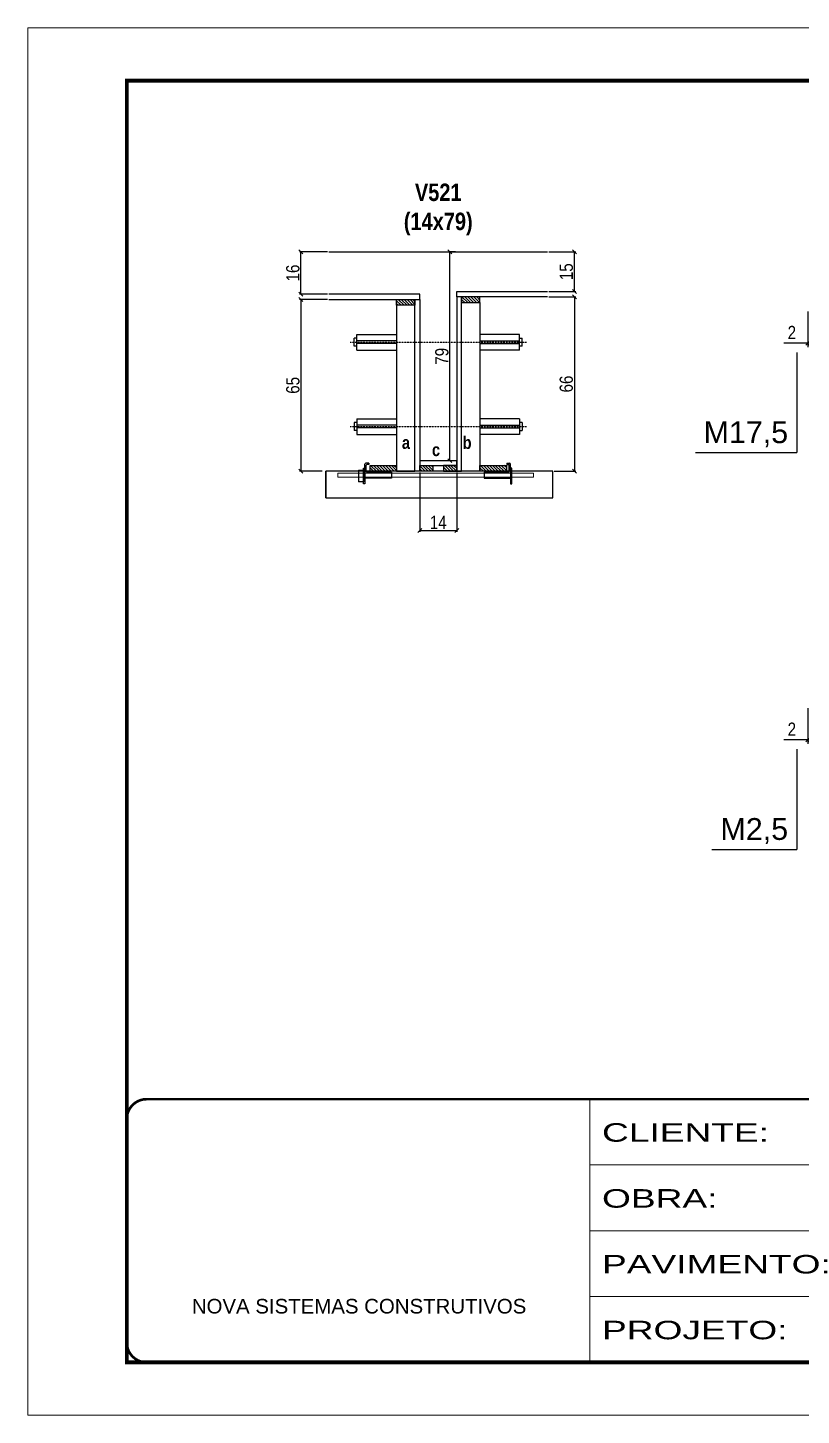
# Model space of a CAD drawing. Extents: x 13154 to 22413, y 1253 to 30260.
# Drawn here: x 14753 to 15338, y 21928 to 22978 of the extents above; entities that cross this region are included whole.
import ezdxf

# ---------------------------------------------------------------- set-up
doc = ezdxf.new("R2010")
doc.units = 0
for name, pattern in [('CONTINUO', [0]), ('DASHED', [0.75, 0.5, -0.25]), ('HIDDEN', [0.375, 0.25, -0.125])]:
    doc.linetypes.add(name, pattern=pattern)
for name, color, linetype in [('barrote', 251, 'Continuous'), ('COTA', 241, 'Continuous'), ('detalhes', 4, 'Continuous'), ('NOMENCLATURA', 7, 'Continuous'), ('Painéis', 200, 'Continuous'), ('presilha', 1, 'Continuous'), ('SARR_2.2x10', 60, 'Continuous'), ('SARR_2.2x7', 40, 'Continuous'), ('SARR_3.5x7', 81, 'Continuous'), ('TENSOR', 3, 'Continuous')]:
    doc.layers.add(name, color=color, linetype=linetype)
for name, color, linetype, lineweight in [('CONCRETO', 251, 'Continuous', 25), ('Folhas', 255, 'Continuous', 9), ('SARRAFO DE PRESSAO', 251, 'DASHED', 9), ('SCO-___-LAJ', 2, 'Continuous', 0)]:
    doc.layers.add(name, color=color, linetype=linetype, lineweight=lineweight)
doc.styles.add('ARIAL', font='arial.ttf')
doc.styles.add('COTA TECNICA', font='techl___.ttf', dxfattribs={"height": 10})
doc.styles.add('COTA TECNICA 2X', font='techl___.ttf', dxfattribs={"height": 10})
doc.styles.get("Standard").update_dxf_attribs({"font": 'arial.ttf'})
doc.styles.add('TECNICA', font='techb___.ttf', dxfattribs={"height": 10})
doc.styles.add('Tecnologia', font='')
doc.styles.get('Tecnologia').set_extended_font_data('Forgotten Futurist')
doc.dimstyles.new('PAINEL', dxfattribs={"dimtxt": 10, "dimasz": 3, "dimexe": 3, "dimexo": 3, "dimgap": 3, "dimtad": 1, "dimdec": 1, "dimzin": 12, "dimdsep": 46, "dimtxsty": 'COTA TECNICA', "dimblk1": 'OBLIQUE', "dimblk2": 'OBLIQUE', "dimsah": 1, "dimcen": 0.9, "dimclrd": 4, "dimclre": 4, "dimclrt": 240, "dimadec": 1, "dimazin": 3, "dimtfac": 1, "dimtdec": 1, "dimtmove": 0, "dimatfit": 3, "dimfxl": 1, "dimtolj": 1, "dimtzin": 12, "dimarcsym": 0})
doc.dimstyles.new('SECAO', dxfattribs={"dimscale": 0.333333, "dimtxt": 5, "dimasz": 9, "dimexe": 3, "dimexo": 3, "dimgap": 3, "dimtad": 1, "dimdec": 1, "dimlfac": 0.5, "dimzin": 12, "dimdsep": 46, "dimtxsty": 'COTA TECNICA 2X', "dimblk1": 'OBLIQUE', "dimblk2": 'OBLIQUE', "dimsah": 1, "dimcen": 0.9, "dimclrd": 4, "dimclre": 4, "dimclrt": 240, "dimadec": 1, "dimazin": 3, "dimtfac": 1, "dimtdec": 1, "dimtmove": 0, "dimatfit": 3, "dimfxl": 1, "dimtolj": 1, "dimtzin": 12, "dimarcsym": 0})

# ---------------------------------------------------------------- blocks, each defined once
blk = doc.blocks.new('9999999999')
at = {"color": 30, "linetype": 'CONTINUO'}
for p, q in [((98564.6, 34230.2), (98564.6, 34429.4)), ((98564.6, 34379.6), (99584, 34379.6)), ((98564.6, 34329.8), (99488, 34329.8)), ((98564.6, 34280), (99488, 34280))]:
    blk.add_line(p, q, dxfattribs=at)
at = {"color": 30, "linetype": 'CONTINUO', "const_width": 2}
blk.add_lwpolyline([(99584, 34230.2), (99584, 34414.4, 0.414214), (99569, 34429.4), (98229, 34429.4, 0.414214), (98214, 34414.4), (98214, 34245.2, 0.414214), (98229, 34230.2), (99584, 34230.2)], format="xyb", dxfattribs=at)
at = {"layer": 'Folhas'}
blk.add_lwpolyline([(98139, 34190.2), (99624, 34190.2), (99624, 35240.2), (98139, 35240.2)], close=True, dxfattribs=at)
at = {"layer": 'Folhas', "color": 30, "const_width": 3}
blk.add_lwpolyline([(98214, 34230.2), (99584, 34230.2), (99584, 35200.2), (98214, 35200.2)], close=True, dxfattribs=at)
at = {"color": 7, "linetype": 'Continuous', "ltscale": 5, "style": 'ARIAL'}
blk.add_text('NOVA SISTEMAS CONSTRUTIVOS', height=11.059, dxfattribs=at).set_placement((98263.2, 34267.2))
at = {"layer": 'Folhas', "color": 7, "style": 'Tecnologia', "width": 1.5}
for s, p in [('CLIENTE:', (98573.7, 34397.2)), ('OBRA:', (98573.7, 34347.3)), ('PAVIMENTO:', (98573.7, 34297.5)), ('PROJETO:', (98573.7, 34247.7))]:
    blk.add_text(s, height=14, dxfattribs=at).set_placement(p)
blk = doc.blocks.new('_Oblique')
at = {"color": 0, "linetype": 'ByBlock', "lineweight": -2}
blk.add_line((-0.5, -0.5), (0.5, 0.5), dxfattribs=at)
blk = doc.blocks.new('*D619')
at = {"layer": 'COTA', "color": 4, "lineweight": -2, "transparency": 16777216}
for p, q in [((15343.3, 22763.1), (15343.3, 22736.1)), ((15345.3, 22763.1), (15345.3, 22736.1)), ((15343.3, 22739.1), (15325.2, 22739.1)), ((15345.3, 22739.1), (15343.3, 22739.1)), ((15345.3, 22739.1), (15348.3, 22739.1))]:
    blk.add_line(p, q, dxfattribs=at)
at = {"layer": 'Defpoints', "color": 0, "transparency": 16777216}
for p in [(15343.3, 22766.1), (15345.3, 22766.1), (15343.3, 22739.1)]:
    blk.add_point(p, dxfattribs=at)
at = {"layer": 'COTA', "color": 4, "lineweight": -2, "transparency": 16777216, "xscale": 3, "yscale": 3, "zscale": 3}
blk.add_blockref('_Oblique', (15343.3, 22739.1), dxfattribs=at)
at = {"layer": 'COTA', "color": 4, "lineweight": -2, "transparency": 16777216, "xscale": 3, "yscale": 3, "zscale": 3, "rotation": 180}
blk.add_blockref('_Oblique', (15345.3, 22739.1), dxfattribs=at)
at = {"layer": 'COTA', "color": 240, "transparency": 16777216, "insert": (15331.3, 22747.1), "char_height": 10, "attachment_point": 5, "style": 'COTA TECNICA'}
blk.add_mtext('\\A1;2', dxfattribs=at)
blk = doc.blocks.new('PRESILHA METÁLICA 1')
at = {"layer": 'presilha'}
for p, q in [((7.5, 10.6), (7.5, 19.9)), ((12, 21), (8.6, 21)), ((9, 11.6), (9, 18.9)), ((12, 19.5), (9.6, 19.5)), ((12, 21), (12, 19.5)), ((0, 13), (6, 13)), ((0, 13), (0, 0)), ((6, 0), (0, 0)), ((6, 15.5), (7.5, 15.5)), ((6, -2.5), (6, 15.5)), ((6, 13), (6, 0)), ((7.5, 15.5), (7.5, -2.5)), ((37.5, 4.1), (7.5, 4.1)), ((37.5, 11), (9.6, 11)), ((37.5, 11), (37.5, 4.1)), ((7.5, -2.5), (6, -2.5))]:
    blk.add_line(p, q, dxfattribs=at)
for centre, radius, start, end in [((8.6, 19.9), 1.14, 90, 180), ((9.6, 18.9), 0.57, 90, 180), ((9.6, 11.6), 0.57, 180, 270)]:
    blk.add_arc(centre, radius, start, end, dxfattribs=at)
blk = doc.blocks.new('PRESILHA METÁLICA 2')
at = {"layer": 'presilha'}
for p, q in [((-5.2, 23.5), (-5.2, 22)), ((-5.2, 23.5), (-1.9, 23.5)), ((-5.2, 22), (-2.8, 22)), ((-2.2, 14.1), (-2.2, 21.4)), ((0.8, 18), (-0.8, 18)), ((-0.8, 18), (-0.8, 0)), ((-0.8, 14.6), (-0.8, 22.4)), ((0.8, 0), (0.8, 18)), ((-30.8, 13.5), (-30.8, 6.6)), ((-30.8, 13.5), (-2.8, 13.5)), ((-30.8, 6.6), (-0.8, 6.6)), ((-0.8, 0), (0.8, 0))]:
    blk.add_line(p, q, dxfattribs=at)
for centre, radius, start, end in [((-2.8, 21.4), 0.57, 0, 90), ((-1.9, 22.4), 1.14, 0, 90), ((-2.8, 14.1), 0.57, 270, 0)]:
    blk.add_arc(centre, radius, start, end, dxfattribs=at)
blk = doc.blocks.new('*D612')
at = {"layer": 'COTA', "color": 4, "lineweight": -2, "transparency": 16777216}
for p, q in [((15147.3, 22774.1), (15167.7, 22774.1)), ((15166.7, 22774.1), (15166.7, 22642.1)), ((15151.4, 22642.1), (15167.7, 22642.1))]:
    blk.add_line(p, q, dxfattribs=at)
at = {"layer": 'Defpoints', "color": 0, "transparency": 16777216}
for p in [(15146.3, 22774.1), (15150.4, 22642.1), (15166.7, 22642.1)]:
    blk.add_point(p, dxfattribs=at)
at = {"layer": 'COTA', "color": 4, "lineweight": -2, "transparency": 16777216, "xscale": 3, "yscale": 3, "zscale": 3}
for p, rotation in [((15166.7, 22774.1), 90), ((15166.7, 22642.1), 270)]:
    blk.add_blockref('_Oblique', p, dxfattribs=dict(at, rotation=rotation))
at = {"layer": 'COTA', "color": 240, "transparency": 16777216, "insert": (15160.6, 22708.1), "char_height": 10, "attachment_point": 5, "rotation": 90, "style": 'COTA TECNICA 2X'}
blk.add_mtext('\\A1;66', dxfattribs=at)
blk = doc.blocks.new('*D613')
at = {"layer": 'COTA', "color": 4, "lineweight": -2, "transparency": 16777216}
for p, q in [((15147.3, 22808.1), (15167.7, 22808.1)), ((15166.7, 22778.1), (15166.7, 22808.1)), ((15147.3, 22778.1), (15167.7, 22778.1))]:
    blk.add_line(p, q, dxfattribs=at)
at = {"layer": 'Defpoints', "color": 0, "transparency": 16777216}
for p in [(15146.3, 22808.1), (15166.7, 22808.1), (15146.3, 22778.1)]:
    blk.add_point(p, dxfattribs=at)
at = {"layer": 'COTA', "color": 4, "lineweight": -2, "transparency": 16777216, "xscale": 3, "yscale": 3, "zscale": 3}
for p, rotation in [((15166.7, 22808.1), 90), ((15166.7, 22778.1), 270)]:
    blk.add_blockref('_Oblique', p, dxfattribs=dict(at, rotation=rotation))
at = {"layer": 'COTA', "color": 240, "transparency": 16777216, "insert": (15160.6, 22793.1), "char_height": 10, "attachment_point": 5, "rotation": 90, "style": 'COTA TECNICA 2X'}
blk.add_mtext('\\A1;15', dxfattribs=at)
blk = doc.blocks.new('*D614')
at = {"layer": 'COTA', "color": 4, "lineweight": -2, "transparency": 16777216}
for p, q in [((14979.9, 22772.1), (14958.7, 22772.1)), ((14959.7, 22772.1), (14959.7, 22642.1)), ((14975.8, 22642.1), (14958.7, 22642.1))]:
    blk.add_line(p, q, dxfattribs=at)
at = {"layer": 'Defpoints', "color": 0, "transparency": 16777216}
for p in [(14980.9, 22772.1), (14959.7, 22642.1), (14976.8, 22642.1)]:
    blk.add_point(p, dxfattribs=at)
at = {"layer": 'COTA', "color": 4, "lineweight": -2, "transparency": 16777216, "xscale": 3, "yscale": 3, "zscale": 3}
for p, rotation in [((14959.7, 22772.1), 90), ((14959.7, 22642.1), 270)]:
    blk.add_blockref('_Oblique', p, dxfattribs=dict(at, rotation=rotation))
at = {"layer": 'COTA', "color": 240, "transparency": 16777216, "insert": (14953.6, 22707.1), "char_height": 10, "attachment_point": 5, "rotation": 90, "style": 'COTA TECNICA 2X'}
blk.add_mtext('\\A1;65', dxfattribs=at)
blk = doc.blocks.new('*D622')
at = {"layer": 'COTA', "color": 4, "lineweight": -2, "transparency": 16777216}
for p, q in [((15076.6, 22808.1), (15071.5, 22808.1)), ((15072.5, 22650.1), (15072.5, 22808.1)), ((15076.6, 22650.1), (15071.5, 22650.1))]:
    blk.add_line(p, q, dxfattribs=at)
at = {"layer": 'Defpoints', "color": 0, "transparency": 16777216}
for p in [(15072.5, 22808.1), (15077.6, 22808.1), (15077.6, 22650.1)]:
    blk.add_point(p, dxfattribs=at)
at = {"layer": 'COTA', "color": 4, "lineweight": -2, "transparency": 16777216, "xscale": 3, "yscale": 3, "zscale": 3}
for p, rotation in [((15072.5, 22808.1), 90), ((15072.5, 22650.1), 270)]:
    blk.add_blockref('_Oblique', p, dxfattribs=dict(at, rotation=rotation))
at = {"layer": 'COTA', "color": 240, "transparency": 16777216, "insert": (15066.4, 22729.1), "char_height": 10, "attachment_point": 5, "rotation": 90, "style": 'COTA TECNICA 2X'}
blk.add_mtext('\\A1;79', dxfattribs=at)
blk = doc.blocks.new('*D623')
at = {"layer": 'COTA', "color": 4, "lineweight": -2, "transparency": 16777216}
for p, q in [((14979.9, 22808.1), (14958.7, 22808.1)), ((14959.7, 22776.1), (14959.7, 22808.1)), ((14979.9, 22776.1), (14958.7, 22776.1))]:
    blk.add_line(p, q, dxfattribs=at)
at = {"layer": 'Defpoints', "color": 0, "transparency": 16777216}
for p in [(14959.7, 22808.1), (14980.9, 22808.1), (14980.9, 22776.1)]:
    blk.add_point(p, dxfattribs=at)
at = {"layer": 'COTA', "color": 4, "lineweight": -2, "transparency": 16777216, "xscale": 3, "yscale": 3, "zscale": 3}
for p, rotation in [((14959.7, 22808.1), 90), ((14959.7, 22776.1), 270)]:
    blk.add_blockref('_Oblique', p, dxfattribs=dict(at, rotation=rotation))
at = {"layer": 'COTA', "color": 240, "transparency": 16777216, "insert": (14953.6, 22792.1), "char_height": 10, "attachment_point": 5, "rotation": 90, "style": 'COTA TECNICA 2X'}
blk.add_mtext('\\A1;16', dxfattribs=at)
blk = doc.blocks.new('*D624')
at = {"layer": 'COTA', "color": 4, "lineweight": -2, "transparency": 16777216}
for p, q in [((15049.6, 22641.1), (15049.6, 22596.3)), ((15077.6, 22641.1), (15077.6, 22596.3)), ((15049.6, 22597.3), (15077.6, 22597.3))]:
    blk.add_line(p, q, dxfattribs=at)
at = {"layer": 'Defpoints', "color": 0, "transparency": 16777216}
for p in [(15049.6, 22642.1), (15077.6, 22642.1), (15077.6, 22597.3)]:
    blk.add_point(p, dxfattribs=at)
at = {"layer": 'COTA', "color": 4, "lineweight": -2, "transparency": 16777216, "xscale": 3, "yscale": 3, "zscale": 3, "rotation": 180}
blk.add_blockref('_Oblique', (15049.6, 22597.3), dxfattribs=at)
at = {"layer": 'COTA', "color": 4, "lineweight": -2, "transparency": 16777216, "xscale": 3, "yscale": 3, "zscale": 3}
blk.add_blockref('_Oblique', (15077.6, 22597.3), dxfattribs=at)
at = {"layer": 'COTA', "color": 240, "transparency": 16777216, "insert": (15063.6, 22603.4), "char_height": 10, "attachment_point": 5, "style": 'COTA TECNICA 2X'}
blk.add_mtext('\\A1;14', dxfattribs=at)
blk = doc.blocks.new('*D631')
at = {"layer": 'COTA', "color": 4, "lineweight": -2, "transparency": 16777216}
for p, q in [((15343.3, 22462.9), (15343.3, 22435.9)), ((15345.3, 22462.9), (15345.3, 22435.9)), ((15343.3, 22438.9), (15325.2, 22438.9)), ((15345.3, 22438.9), (15343.3, 22438.9)), ((15345.3, 22438.9), (15348.3, 22438.9))]:
    blk.add_line(p, q, dxfattribs=at)
at = {"layer": 'Defpoints', "color": 0, "transparency": 16777216}
for p in [(15343.3, 22465.9), (15345.3, 22465.9), (15343.3, 22438.9)]:
    blk.add_point(p, dxfattribs=at)
at = {"layer": 'COTA', "color": 4, "lineweight": -2, "transparency": 16777216, "xscale": 3, "yscale": 3, "zscale": 3}
blk.add_blockref('_Oblique', (15343.3, 22438.9), dxfattribs=at)
at = {"layer": 'COTA', "color": 4, "lineweight": -2, "transparency": 16777216, "xscale": 3, "yscale": 3, "zscale": 3, "rotation": 180}
blk.add_blockref('_Oblique', (15345.3, 22438.9), dxfattribs=at)
at = {"layer": 'COTA', "color": 240, "transparency": 16777216, "insert": (15331.3, 22446.9), "char_height": 10, "attachment_point": 5, "style": 'COTA TECNICA'}
blk.add_mtext('\\A1;2', dxfattribs=at)

msp = doc.modelspace()

# ---------------------------------------------------------------- hatches: boundary and pattern name
at = {"layer": 'SARR_2.2x10'}
h = msp.add_hatch(dxfattribs=at)
h.set_pattern_fill('ANSI31', color=256, scale=0.5, angle=90)
h.set_pattern_definition([(135, (48205.5562, -100870.0663), (-1.122532015, -1.122532015), [])])
h.paths.add_polyline_path([(15012.02, 22646.5), (15012.02, 22642.1), (15032.02, 22642.1), (15032.02, 22646.5)])
h = msp.add_hatch(dxfattribs=at)
h.set_pattern_fill('ANSI31', color=256, scale=0.5, angle=90)
h.set_pattern_definition([(135, (48288.7562, -100870.0663), (-1.122532015, -1.122532015), [])])
h.paths.add_polyline_path([(15095.22, 22646.5), (15095.22, 22642.1), (15115.22, 22642.1), (15115.22, 22646.5)])
at = {"layer": 'SARR_2.2x7'}
h = msp.add_hatch(dxfattribs=at)
h.set_pattern_fill('ANSI31', color=256, scale=0.5, angle=90)
h.set_pattern_definition([(135, (48199.5562, -100744.4663), (-1.122532015, -1.122532015), [])])
h.paths.add_polyline_path([(15046.02, 22772.1), (15046.02, 22767.7), (15032.02, 22767.7), (15032.02, 22772.1)])
h = msp.add_hatch(dxfattribs=at)
h.set_pattern_fill('ANSI31', color=256, scale=0.5, angle=90)
h.set_pattern_definition([(135, (48209.5562, -100742.4663), (-1.122532015, -1.122532015), [])])
h.paths.add_polyline_path([(15081.22, 22774.1), (15081.22, 22769.7), (15095.22, 22769.7), (15095.22, 22774.1)])
h = msp.add_hatch(dxfattribs=at)
h.set_pattern_fill('ANSI31', color=256, scale=0.5, angle=90)
h.set_pattern_definition([(135, (48285.1562, -100870.0663), (-1.122532015, -1.122532015), [])])
h.paths.add_polyline_path([(15059.62, 22642.1), (15059.62, 22646.5), (15049.62, 22646.5), (15049.62, 22642.1)])
h = msp.add_hatch(dxfattribs=at)
h.set_pattern_fill('ANSI31', color=256, scale=0.5, angle=90)
h.set_pattern_definition([(135, (48275.1562, -100870.0663), (-1.122532015, -1.122532015), [])])
h.paths.add_polyline_path([(15067.62, 22642.1), (15067.62, 22646.5), (15077.62, 22646.5), (15077.62, 22642.1)])

# ---------------------------------------------------------------- linework, layer by layer
at = {"ltscale": 3}
for p, q in [((15002.02, 22733.7), (15002.02, 22745.7)), ((15002.02, 22745.7), (15032.02, 22745.7)), ((15125.22, 22745.7), (15095.22, 22745.7)), ((15125.22, 22733.7), (15125.22, 22745.7)), ((15000.02, 22736.7), (15000.02, 22742.7)), ((15002.02, 22742.7), (15000.02, 22742.7)), ((15002.02, 22736.7), (15000.02, 22736.7)), ((15032.02, 22740.7), (15002.02, 22740.7)), ((15032.02, 22738.7), (15002.02, 22738.7)), ((15002.02, 22733.7), (15032.02, 22733.7)), ((15095.22, 22740.7), (15125.22, 22740.7)), ((15095.22, 22738.7), (15125.22, 22738.7)), ((15125.22, 22733.7), (15095.22, 22733.7)), ((15125.22, 22742.7), (15127.22, 22742.7)), ((15127.22, 22736.7), (15125.22, 22736.7)), ((15127.22, 22736.7), (15127.22, 22742.7)), ((15002.02, 22681.88), (15002.02, 22669.88)), ((15002.02, 22681.88), (15032.02, 22681.88)), ((15125.22, 22681.88), (15095.22, 22681.88)), ((15125.22, 22681.88), (15125.22, 22669.88)), ((15000.02, 22678.88), (15000.02, 22672.88)), ((15002.02, 22678.88), (15000.02, 22678.88)), ((15002.02, 22672.88), (15000.02, 22672.88)), ((15032.02, 22676.88), (15002.02, 22676.88)), ((15032.02, 22674.88), (15002.02, 22674.88)), ((15002.02, 22669.88), (15032.02, 22669.88)), ((15095.22, 22676.88), (15125.22, 22676.88)), ((15095.22, 22674.88), (15125.22, 22674.88)), ((15125.22, 22669.88), (15095.22, 22669.88)), ((15127.22, 22678.88), (15125.22, 22678.88)), ((15125.22, 22672.88), (15127.22, 22672.88)), ((15127.22, 22678.88), (15127.22, 22672.88))]:
    msp.add_line(p, q, dxfattribs=at)
at = {"layer": 'barrote'}
msp.add_lwpolyline([(14978.56, 22622.1), (15150.48, 22622.1), (15150.48, 22642.1), (14978.56, 22642.1)], close=True, dxfattribs=at)
at = {"layer": 'CONCRETO', "linetype": 'Continuous'}
msp.add_line((14980.92, 22808.1), (15146.32, 22808.1), dxfattribs=at)
at = {"layer": 'detalhes', "color": 250}
msp.add_line((14978.56, 22622.1), (14978.56, 22642.1), dxfattribs=at)
at = {"layer": 'NOMENCLATURA', "linetype": 'Continuous'}
for p, q in [((15335.04, 22731.92), (15335.04, 22656.17)), ((15258.41, 22656.17), (15335.04, 22656.17)), ((15335.04, 22431.68), (15335.04, 22355.93)), ((15270.83, 22355.93), (15335.04, 22355.93))]:
    msp.add_line(p, q, dxfattribs=at)
at = {"layer": 'Painéis', "linetype": 'Continuous', "elevation": 0}
for points in [[(14980.92, 22772.1), (15049.62, 22772.1), (15049.62, 22776.1), (14980.92, 22776.1)], [(15146.32, 22774.1), (15077.62, 22774.1), (15077.62, 22778.1), (15146.32, 22778.1)]]:
    msp.add_lwpolyline(points, dxfattribs=at)
at = {"layer": 'Painéis', "linetype": 'Continuous'}
for points in [[(15046.02, 22642.1), (15046.02, 22772.1), (15049.62, 22772.1), (15049.62, 22642.1)], [(15081.22, 22642.1), (15081.22, 22774.1), (15077.62, 22774.1), (15077.62, 22642.1)], [(15077.62, 22650.1), (15049.62, 22650.1), (15049.62, 22646.5), (15077.62, 22646.5)]]:
    msp.add_lwpolyline(points, close=True, dxfattribs=at)
at = {"layer": 'SARR_2.2x10'}
for points in [[(15012.02, 22646.5), (15032.02, 22646.5), (15032.02, 22642.1), (15012.02, 22642.1)], [(15095.22, 22646.5), (15115.22, 22646.5), (15115.22, 22642.1), (15095.22, 22642.1)]]:
    msp.add_lwpolyline(points, close=True, dxfattribs=at)
at = {"layer": 'SARR_2.2x7', "elevation": 0}
for points in [[(15032.02, 22772.1), (15046.02, 22772.1), (15046.02, 22767.7), (15032.02, 22767.7)], [(15095.22, 22774.1), (15081.22, 22774.1), (15081.22, 22769.7), (15095.22, 22769.7)]]:
    msp.add_lwpolyline(points, close=True, dxfattribs=at)
at = {"layer": 'SARR_2.2x7'}
for points in [[(15049.62, 22646.5), (15059.62, 22646.5), (15059.62, 22642.1), (15049.62, 22642.1)], [(15077.62, 22646.5), (15067.62, 22646.5), (15067.62, 22642.1), (15077.62, 22642.1)]]:
    msp.add_lwpolyline(points, close=True, dxfattribs=at)
at = {"layer": 'SARR_3.5x7'}
for points in [[(15046.02, 22767.7), (15032.02, 22767.7), (15032.02, 22642.1), (15046.02, 22642.1)], [(15081.22, 22769.7), (15095.22, 22769.7), (15095.22, 22642.1), (15081.22, 22642.1)]]:
    msp.add_lwpolyline(points, close=True, dxfattribs=at)
at = {"layer": 'SCO-___-LAJ', "color": 1}
msp.add_lwpolyline([(14987.56, 22640.77), (15135.83, 22640.77), (15135.83, 22637.57), (14987.56, 22637.57)], close=True, dxfattribs=at)
at = {"layer": 'TENSOR', "linetype": 'HIDDEN', "ltscale": 0.5}
for p, q in [((14997.02, 22739.7), (15130.52, 22739.7)), ((14997.02, 22675.88), (15130.52, 22675.88))]:
    msp.add_line(p, q, dxfattribs=at)

# ---------------------------------------------------------------- block references
at = {"layer": 'presilha', "xscale": 0.6666666666666666, "yscale": 0.6666666666666666, "zscale": 0.6666666666666666}
for name, p in [('PRESILHA METÁLICA 1', (15003.15, 22634.14)), ('PRESILHA METÁLICA 2', (15118.9, 22632.47))]:
    msp.add_blockref(name, p, dxfattribs=at)
at = {"layer": 'SARRAFO DE PRESSAO', "color": 6, "linetype": 'ByBlock'}
msp.add_blockref('9999999999', (-83386.1, -12262.48), dxfattribs=at)

# ---------------------------------------------------------------- texts
at = {"layer": 'detalhes', "style": 'TECNICA'}
for s, p in [('a', (15036.14, 22659)), ('c', (15058.88, 22653.57)), ('b', (15082.12, 22658.99))]:
    msp.add_text(s, height=9.6, dxfattribs=at).set_placement(p)
at = {"layer": 'NOMENCLATURA', "linetype": 'Continuous'}
for s, p in [('M17,5', (15264.45, 22663.36)), ('M2,5', (15277.27, 22363.12))]:
    msp.add_text(s, height=16.5, dxfattribs=at).set_placement(p)
at = {"layer": 'NOMENCLATURA', "insert": (15063.62, 22859.8), "char_height": 13.2, "attachment_point": 2, "style": 'TECNICA'}
msp.add_mtext_dynamic_manual_height_columns('V521\\P(14x79)', width=300.2766, gutter_width=1, heights=[0], dxfattribs=at)

# ---------------------------------------------------------------- dimensions: what is measured, and where the dimension line sits
at = {"layer": 'COTA'}
for base, p1, p2, angle, dimstyle, picture, middle in [((14959.7, 22808.1), (14980.92, 22776.1), (14980.92, 22808.1), 90, 'SECAO', '*D623', (14953.6, 22792.1)), ((15072.54, 22808.1), (15077.62, 22650.1), (15077.62, 22808.1), 90, 'SECAO', '*D622', (15066.44, 22729.1)), ((15166.66, 22808.1), (15146.32, 22778.1), (15146.32, 22808.1), 90, 'SECAO', '*D613', (15160.55, 22793.1)), ((15166.66, 22642.1, 0), (15146.32, 22774.1), (15150.43, 22642.1, 0), 90, 'SECAO', '*D612', (15160.56, 22708.1, 0)), ((14959.7, 22642.1, 0), (14980.92, 22772.1), (14976.8, 22642.1, 0), 90, 'SECAO', '*D614', (14953.59, 22707.1, 0)), ((15343.32, 22438.91), (15345.32, 22465.9), (15343.32, 22465.9), 180, 'PAINEL', '*D631', (15331.26, 22446.91))]:
    dim = msp.add_linear_dim(base=base, p1=p1, p2=p2, angle=angle, dimstyle=dimstyle, dxfattribs=at)
    dim.commit()
    dim.dimension.update_dxf_attribs({"geometry": picture, "text_midpoint": middle})
for base, p1, p2, dimstyle, picture, middle in [((15343.32, 22739.15), (15345.32, 22766.15), (15343.32, 22766.15), 'PAINEL', '*D619', (15331.26, 22747.15)), ((15077.62, 22597.28), (15049.62, 22642.1), (15077.62, 22642.1), 'SECAO', '*D624', (15063.62, 22603.35))]:
    dim = msp.add_linear_dim(base=base, p1=p1, p2=p2, dimstyle=dimstyle, dxfattribs=at)
    dim.commit()
    dim.dimension.update_dxf_attribs({"geometry": picture, "text_midpoint": middle})

doc.saveas('drawing.dxf')
